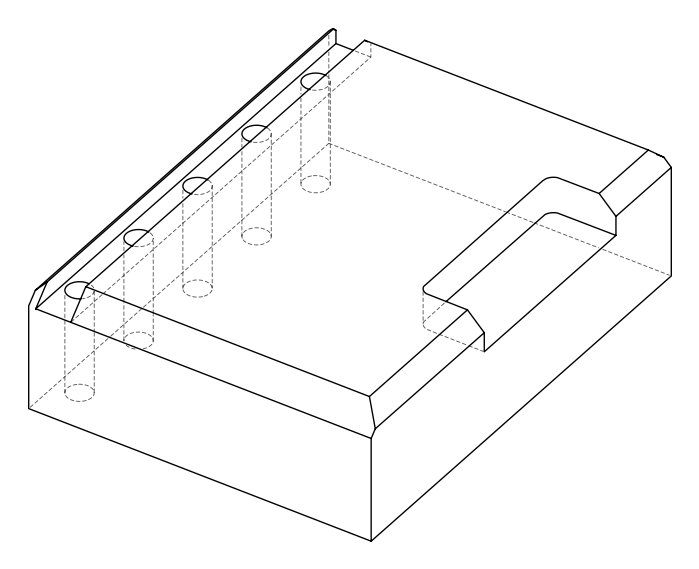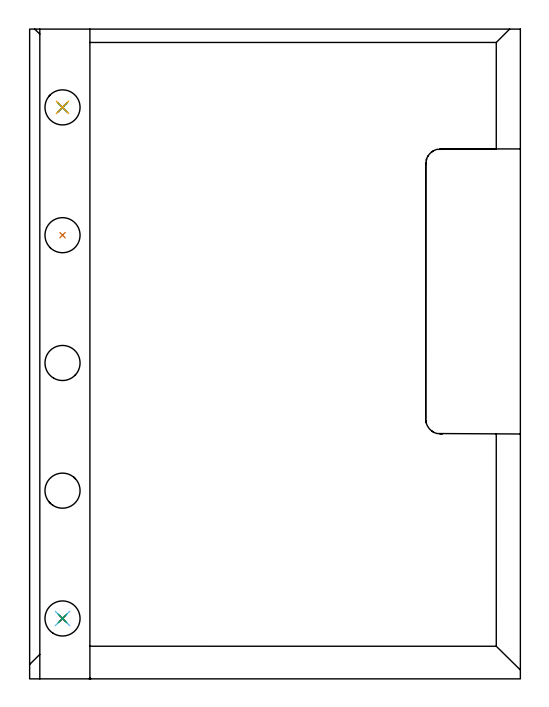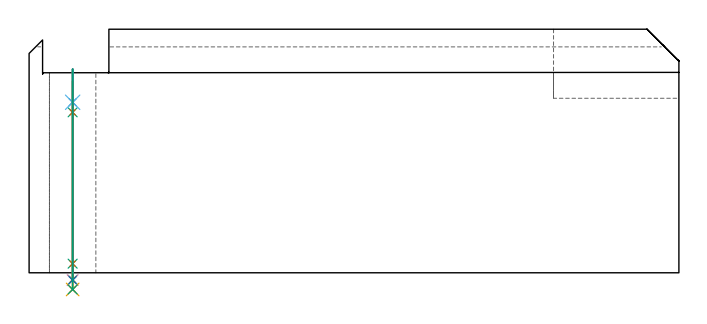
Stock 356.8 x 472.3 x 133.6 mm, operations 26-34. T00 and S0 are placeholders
(PLAN: 34 operations, 23 tool changes, 106.8 min)
(1 AREA_MILL | FG_CHAMFER_SURFACE | UGT0205_001 | 9.35 min | 28121 mm3)
(2 AREA_MILL_1 | FG_CHAMFER_SURFACE_1 | UGT0205_001 | 0.19 min | 605 mm3)
(3 AREA_MILL_2 | FG_CHAMFER_SURFACE_2 | UGT0205_001 | 0.53 min | 4383 mm3)
(4 AREA_MILL_3 | FG_CHAMFER_SURFACE_3 | UGT0205_001 | 4.94 min | 14503 mm3)
(5 AREA_MILL_4 | FG_CHAMFER_SURFACE_4 | UGT0205_001 | 9.82 min | 14319 mm3)
(6 AREA_MILL_5 | FG_CHAMFER_SURFACE_5 | UGT0205_001 | 11.18 min | 39622 mm3)
(7 AREA_MILL_6 | FG_CHAMFER_SURFACE_6 | UGT0205_001 | 22.36 min | 87745 mm3)
(8 MILL_SLOT | SLOT_PARTIAL_RECTANGULAR | UGT0201_094 | Follow Part, ap 5, ae 75% | 33.71 min | 536045 mm3)
(9 MILL_RECTANGULAR_SLOT | SLOT_RECTANGULAR | UGT0201_004 | Follow Part, ap 8, ae 75% | 6.5 min | 398012 mm3)
(10 SPOT_DRILL | STEP1HOLE | NXT0321_9005460120000 | 0.05 min | 190 mm3)
(11 SPOT_DRILL_1 | STEP1HOLE_1 | NXT0321_9005460120000 | 0.05 min | 191 mm3)
(12 SPOT_DRILL_2 | STEP1HOLE_2 | NXT0321_9005460120000 | 0.05 min | 197 mm3)
(13 SPOT_DRILL_3 | STEP1HOLE_3 | NXT0321_9005460120000 | 0.05 min | 139 mm3)
(14 SPOT_DRILL_4 | STEP1HOLE_4 | NXT0321_9005460120000 | 0.05 min | 205 mm3)
(15 DRILL_BLIND_HOLE_INTO_CENTER | STEP1HOLE | NXT0301_079 | 0.08 min | 1201 mm3)
(16 GUN_DRILL_THROUGH_HOLE | STEP1HOLE | UGT0307_007 | 0.55 min | 7393 mm3)
(17 DRILL_TO_ENLARGE_THROUGH_HOLE | STEP1HOLE | NXT0301_104 | 0.47 min | 8100 mm3)
(18 DRILL_TO_ENLARGE_THROUGH_HOLE_1 | STEP1HOLE | UGT0301_386 | 0.49 min | 39112 mm3)
(19 DRILL_BLIND_HOLE_INTO_CENTER_1 | STEP1HOLE_1 | NXT0301_079 | 0.08 min | 1260 mm3)
(20 GUN_DRILL_THROUGH_HOLE_1 | STEP1HOLE_1 | UGT0307_007 | 0.55 min | 7370 mm3)
(21 DRILL_TO_ENLARGE_THROUGH_HOLE_2 | STEP1HOLE_1 | NXT0301_104 | 0.47 min | 8046 mm3)
(22 DRILL_TO_ENLARGE_THROUGH_HOLE_3 | STEP1HOLE_1 | UGT0301_386 | 0.49 min | 39155 mm3)
(23 DRILL_BLIND_HOLE_INTO_CENTER_2 | STEP1HOLE_2 | NXT0301_079 | 0.08 min | 1245 mm3)
(24 GUN_DRILL_THROUGH_HOLE_2 | STEP1HOLE_2 | UGT0307_007 | 0.55 min | 7423 mm3)
(25 DRILL_TO_ENLARGE_THROUGH_HOLE_4 | STEP1HOLE_2 | NXT0301_104 | 0.47 min | 8007 mm3)
(26 DRILL_TO_ENLARGE_THROUGH_HOLE_5 | STEP1HOLE_2 | UGT0301_386 | 0.49 min | 39174 mm3)
(27 DRILL_BLIND_HOLE_INTO_CENTER_3 | STEP1HOLE_3 | NXT0301_079 | 0.08 min | 1190 mm3)
(28 GUN_DRILL_THROUGH_HOLE_3 | STEP1HOLE_3 | UGT0307_007 | 0.55 min | 7399 mm3)
(29 DRILL_TO_ENLARGE_THROUGH_HOLE_6 | STEP1HOLE_3 | NXT0301_104 | 0.47 min | 8077 mm3)
(30 DRILL_TO_ENLARGE_THROUGH_HOLE_7 | STEP1HOLE_3 | UGT0301_386 | 0.49 min | 39142 mm3)
(31 DRILL_BLIND_HOLE_INTO_CENTER_4 | STEP1HOLE_4 | NXT0301_079 | 0.08 min | 1229 mm3)
(32 GUN_DRILL_THROUGH_HOLE_4 | STEP1HOLE_4 | UGT0307_007 | 0.55 min | 7391 mm3)
(33 DRILL_TO_ENLARGE_THROUGH_HOLE_8 | STEP1HOLE_4 | NXT0301_104 | 0.47 min | 8092 mm3)
(34 DRILL_TO_ENLARGE_THROUGH_HOLE_9 | STEP1HOLE_4 | UGT0301_386 | 0.49 min | 39089 mm3)
(TOOL UGT0205_001 | Chamfer Mill 20 x 3 x 45 deg. | D20 FL50 Z2)
(TOOL UGT0201_094 | End mill 20 mm | D20 FL38 Z4)
(TOOL UGT0201_004 | End Mill 32 mm | D32 FL53 Z6)
(TOOL NXT0321_9005460120000 | NC Spot Drill, 142deg, 12mm, Carbide, Uncoated | D12 PA142 FL30 Z2)
(TOOL NXT0301_079 | Carbide Drill 10.8mm [860.1-1080-032A1-MM 2214] | D10.8 PA140 FL55 Z2)
(TOOL UGT0307_007 | Gun Drill 10 mm | D10 PA130 FL24 Z1)
(TOOL NXT0301_104 | Carbide Drill 14mm [860.1-1400-112A1-MM 2214] | D14 PA140 FL123 Z2)
(TOOL UGT0301_386 | Twist Drill 25.5 mm | D25.5 PA118 FL165 Z2)
(OP 26 DRILL_TO_ENLARGE_THROUGH_HOLE_5)
G17 G21 G94 G90
T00 M6
G54
G17 G0 G90 X23.9 Y322.5 S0 M3
G43 Z143.7 H0
G94 G73 G98 Z-9.161 F250. Q23.792 R111.8
G80
M5
M2
(OP 27 DRILL_BLIND_HOLE_INTO_CENTER_3)
G17 G21 G94 G90
T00 M6
G54
G17 G0 G90 X23.9 Y415.4 S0 M3
G43 Z143.7 H1
G94 G81 G98 Z93.6 F250. R111.8
G80
M5
M2
(OP 28 GUN_DRILL_THROUGH_HOLE_3)
G17 G21 G94 G90
T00 M6
G54
G17 G0 G90 X23.9 Y415.4 M8
G43 Z143.7 H0
Z105.3
S716 M3
G94 G1 Z88.088 F125. M26
G4 X.084
Z5. F250.
G4 X.084
Z-3.832 F125.
G4 X.084
M5
M9
G0 Z105.3
Z143.7
M2
(OP 29 DRILL_TO_ENLARGE_THROUGH_HOLE_6)
G17 G21 G94 G90
T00 M6
G54
G17 G0 G90 X23.9 Y415.4 S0 M3
G43 Z143.7 H1
G94 G73 G98 Z-4.048 F250. Q12.65 R111.8
G80
M5
M2
(OP 30 DRILL_TO_ENLARGE_THROUGH_HOLE_7)
G17 G21 G94 G90
T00 M6
G54
G17 G0 G90 X23.9 Y415.4 S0 M3
G43 Z143.7 H0
G94 G73 G98 Z-9.161 F250. Q23.792 R111.8
G80
M5
M2
(OP 31 DRILL_BLIND_HOLE_INTO_CENTER_4)
G17 G21 G94 G90
T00 M6
G54
G17 G0 G90 X23.9 Y43.9 S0 M3
G43 Z143.7 H1
G94 G81 G98 Z93.6 F250. R111.8
G80
M5
M2
(OP 32 GUN_DRILL_THROUGH_HOLE_4)
G17 G21 G94 G90
T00 M6
G54
G17 G0 G90 X23.9 Y43.9 M8
G43 Z143.7 H0
Z105.3
S716 M3
G94 G1 Z88.088 F125. M26
G4 X.084
Z5. F250.
G4 X.084
Z-3.832 F125.
G4 X.084
M5
M9
G0 Z105.3
Z143.7
M2
(OP 33 DRILL_TO_ENLARGE_THROUGH_HOLE_8)
G17 G21 G94 G90
T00 M6
G54
G17 G0 G90 X23.9 Y43.9 S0 M3
G43 Z143.7 H1
G94 G73 G98 Z-4.048 F250. Q12.65 R111.8
G80
M5
M2
(OP 34 DRILL_TO_ENLARGE_THROUGH_HOLE_9)
G17 G21 G94 G90
T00 M6
G54
G17 G0 G90 X23.9 Y43.9 S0 M3
G43 Z143.7 H0
G94 G73 G98 Z-9.161 F250. Q23.792 R111.8
G80
M5
M2
